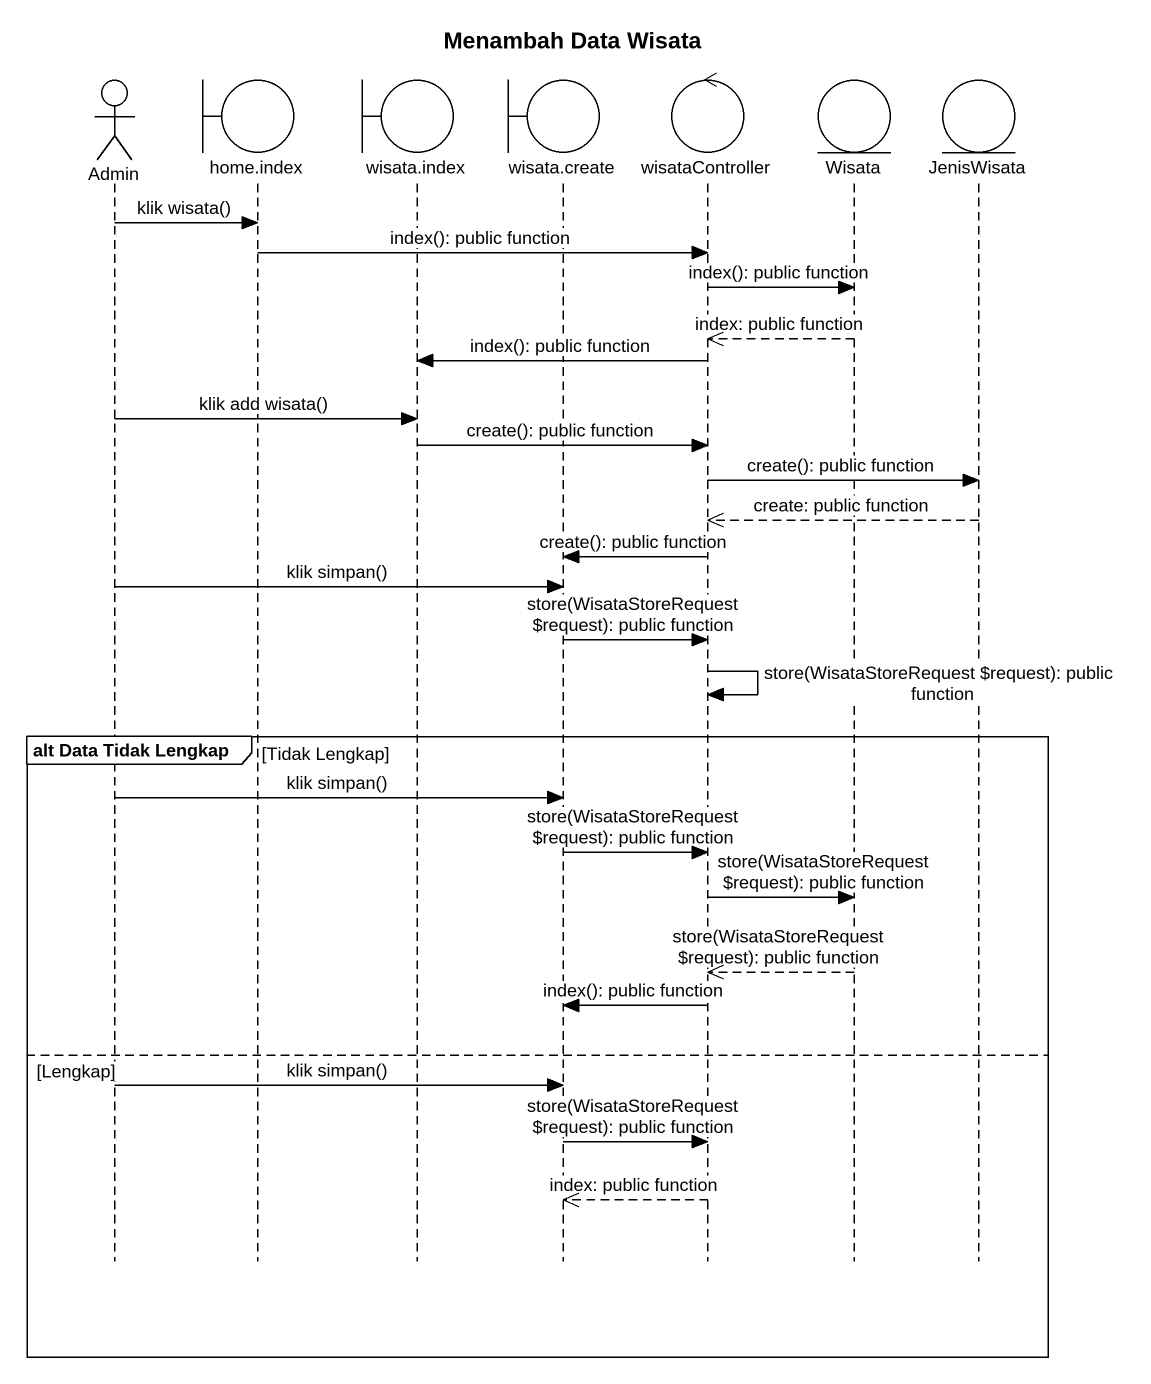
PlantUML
@startuml
title Menambah Data Wisata
hide footbox
actor Admin
boundary "home.index" as home_index
boundary "wisata.index" as wisata_index
boundary "wisata.create" as wisata_create
control wisataController
entity Wisata
entity JenisWisata

Admin -> home_index : klik wisata()
home_index -> wisataController : index(): public function
wisataController -> Wisata : index(): public function
Wisata -->> wisataController : index: public function
wisataController -> wisata_index : index(): public function
Admin -> wisata_index : klik add wisata()
wisata_index -> wisataController : create(): public function
wisataController -> JenisWisata : create(): public function
JenisWisata -->> wisataController : create: public function
wisataController -> wisata_create : create(): public function
Admin -> wisata_create : klik simpan()
wisata_create -> wisataController : store(WisataStoreRequest ~$request): public function
wisataController -> wisataController : store(WisataStoreRequest ~$request): public function
group alt Data Tidak Lengkap [Tidak Lengkap]
  Admin -> wisata_create : klik simpan()
  wisata_create -> wisataController : store(WisataStoreRequest ~$request): public function
  wisataController -> Wisata : store(WisataStoreRequest ~$request): public function
  Wisata -->> wisataController : store(WisataStoreRequest ~$request): public function
  wisataController -> wisata_create : index(): public function
else Lengkap
  Admin -> wisata_create : klik simpan()
  wisata_create -> wisataController : store(WisataStoreRequest ~$request): public function
  wisataController -->> wisata_create : index: public function
end
@enduml
